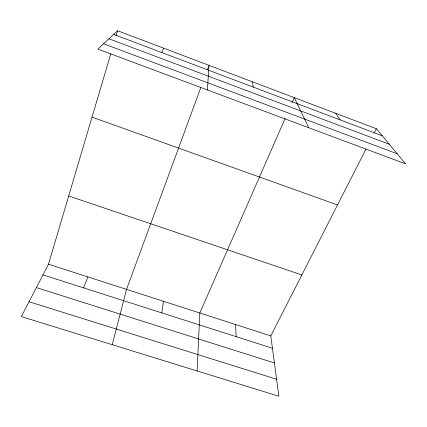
<?xml version="1.0" encoding="UTF-8"?>
<svg xmlns="http://www.w3.org/2000/svg" width="427" height="427" viewBox="0 0 427 427"><rect width="100%" height="100%" fill="white"/><g stroke="black" fill="none" stroke-linecap="round" stroke-linejoin="round"><path stroke-width="0.64" d="M197.098 370.962L199.825 313.012L285.193 118.386M207.383 89.942L209.011 65.358L207.421 69.681M161.758 312.879L163.482 301.291M112.226 344.706L126.541 289.378L200.829 87.594M366.072 148.927L270.782 335.889L278.863 396.251L21.35 316.599L48.481 264.206L110.828 53.647M116.101 35.836L117.606 30.749L376.368 128.724L405.65 163.899L97.874 49.1L117.606 30.749M83.639 287.894L87.845 276.899M292.148 102.528L294.288 97.65L308.769 127.758M161.689 52.516L163.771 48.23M374.249 132.888L376.368 128.724M29.047 301.74L276.584 379.224M36.37 287.595L274.406 362.95M42.951 274.887L272.437 348.267M48.481 264.206L270.782 335.889M68.683 195.977L301.841 274.945M92.024 117.142L337.522 204.944M103.596 43.773L397.222 153.773M108.949 38.798L389.296 144.251M113.683 34.395L382.24 135.781M335.718 113.336L340.132 119.88M252.063 81.658L253.382 87.135M235.587 324.541L236.152 336.663"/></g></svg>
